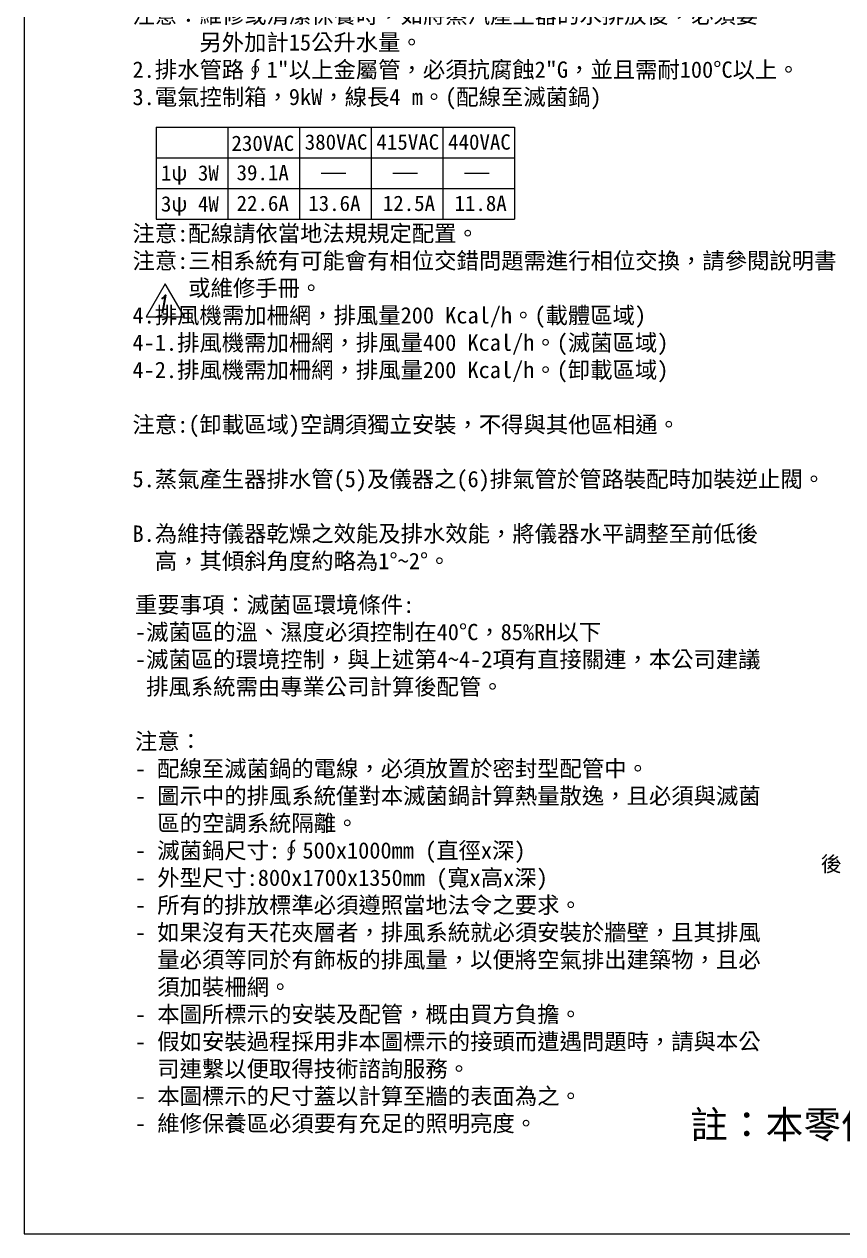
# Model space of a CAD drawing. Header units: millimetres. Extents: x 14537 to 27722, y 108 to 9378.
# Drawn here: x 14537 to 18534, y 108 to 6018 of the extents above; entities that cross this region are included whole.
import ezdxf

# ---------------------------------------------------------------- set-up
doc = ezdxf.new("R2010")
doc.units = ezdxf.units.MM
doc.header["$MEASUREMENT"] = 0
doc.layers.get('0').update_dxf_attribs({"lineweight": 25})
for name, color, linetype, lineweight in [('D', 3, 'Continuous', 13), ('F', 7, 'Continuous', 15), ('T', 4, 'Continuous', 15)]:
    doc.layers.add(name, color=color, linetype=linetype, lineweight=lineweight)
doc.styles.get("Standard").update_dxf_attribs({"font": 'KAIU.TTF'})
doc.styles.add('STU25', font='isocp2.shx')
doc.styles.add('Text', font='romans.shx', dxfattribs={"width": 0.8, "oblique": 10})

msp = doc.modelspace()

# ---------------------------------------------------------------- linework, layer by layer
at = {"layer": 'D'}
for p, q in [((15181.187, 5515.461), (15181.187, 5065.461)), ((15181.187, 5515.461), (16931.187, 5515.461)), ((15531.187, 5515.461), (15531.187, 5065.461)), ((15881.187, 5515.461), (15881.187, 5065.461)), ((16231.187, 5515.461), (16231.187, 5065.461)), ((16581.187, 5515.461), (16581.187, 5065.461)), ((16931.187, 5515.461), (16931.187, 5065.461)), ((15181.187, 5365.461), (16931.187, 5365.461)), ((15181.187, 5215.461), (16931.187, 5215.461)), ((15181.187, 5065.461), (16931.187, 5065.461))]:
    msp.add_line(p, q, dxfattribs=at)
at = {"layer": 'D', "color": 11}
for p, q in [((15987.462, 5290.461), (16107.143, 5290.461)), ((16337.462, 5290.461), (16457.143, 5290.461)), ((16687.462, 5290.461), (16807.143, 5290.461))]:
    msp.add_line(p, q, dxfattribs=at)
at = {"layer": 'F', "color": 6}
msp.add_lwpolyline([(14537.367, 9378.335), (14537.367, 108.335), (27722.367, 108.335), (27722.367, 9378.335)], close=True, dxfattribs=at)
msp.add_lwpolyline([(14537.367, 9378.335), (14537.367, 108.335), (27722.367, 108.335), (27722.367, 9378.335)], close=True, dxfattribs=at)
at = {"layer": 'F', "color": 7}
msp.add_lwpolyline([(15226.227, 4749.232), (15132.737, 4587.301), (15319.718, 4587.301)], close=True, dxfattribs=at)

# ---------------------------------------------------------------- texts
at = {"insert": (17789.202, 709.444), "char_height": 135.00867, "attachment_point": 1, "style": 'STU25'}
msp.add_mtext('{\\f標楷體|b0|i0|c136|p65;註：本零件及其用料均須符合}RoHS{\\f標楷體|b0|i0|c136|p65;指令。}', dxfattribs=at)
at = {"layer": 'D', "color": 11, "char_height": 80, "attachment_point": 1}
for s, insert in [('1.蒸氣產生器出水:∮1/2"，水溫25%%DC，每一滅菌行程大約消耗13公升\\P ，水壓0.5~10 bar，水硬度≦0.2%%DfH(0.02mmol/L)，酸鹼質pH 5~7，\\P 導電率≦15μS/cm管路可安置於牆內，但須配有可隨時取得的鑰匙。\\P\\P注意：維修或清潔保養時，如將蒸汽產生器的水排放後，必須要\\P      另外加計15公升水量。\\P2.排水管路∮1"以上金屬管，必須抗腐蝕2"G，並且需耐100%%DC以上。 \\P3.電氣控制箱，9kW，線長4 m。(配線至滅菌鍋)\\P    \\P\\P\\P\\P注意:配線請依當地法規規定配置。\\P{\\fDFKai-SB|b0|i0|c136|p65;注意:三相系統有可能會有相位交錯問題需進行相位交換，請參閱說明書\\P     或維修手冊。}\\P4.排風機需加柵網，排風量200 Kcal/h。(載體區域)\\P4-1.排風機需加柵網，排風量400 Kcal/h。(滅菌區域)\\P4-2.排風機需加柵網，排風量200 Kcal/h。(卸載區域)\\P\\P注意:(卸載區域)空調須獨立安裝，不得與其他區相通。\\P\\P5.蒸氣產生器排水管(5)及儀器之(6)排氣管於管路裝配時加裝逆止閥。\\P\\PB.為維持儀器乾燥之效能及排水效能，將儀器水平調整至前低後\\P  高，其傾斜角度約略為1%%D~2%%D。', (15066.159, 6635.979)), ('重要事項：滅菌區環境條件:\\P-滅菌區的溫、濕度必須控制在40%%DC，85%RH以下\\P-滅菌區的環境控制，與上述第4~4-2項有直接關連，本公司建議\\P 排風系統需由專業公司計算後配管。\\P\\P注意：\\P- 配線至滅菌鍋的電線，必須放置於密封型配管中。\\P- 圖示中的排風系統僅對本滅菌鍋計算熱量散逸，且必須與滅菌\\P  區的空調系統隔離。\\P- 滅菌鍋尺寸:∮500x1000mm (直徑x深)\\P- 外型尺寸:800x1700x1350mm (寬x高x深)\\P- 所有的排放標準必須遵照當地法令之要求。\\P- 如果沒有天花夾層者，排風系統就必須安裝於牆壁，且其排風\\P  量必須等同於有飾板的排風量，以便將空氣排出建築物，且必\\P  須加裝柵網。\\P- 本圖所標示的安裝及配管，概由買方負擔。\\P- 假如安裝過程採用非本圖標示的接頭而遭遇問題時，請與本公\\P  司連繫以便取得技術諮詢服務。\\P- 本圖標示的尺寸蓋以計算至牆的表面為之。\\P- 維修保養區必須要有充足的照明亮度。', (15078.231, 3221.57))]:
    msp.add_mtext(s, dxfattribs=dict(at, insert=insert))
at = {"layer": 'D', "color": 11, "char_height": 75, "attachment_point": 1, "style": 'STU25'}
for s, insert in [('{\\f標楷體|b0|i0|c136|p65;230VAC}', (15549.43, 5473.51)), ('{\\f標楷體|b0|i0|c136|p65;380VAC}', (15907.313, 5479.696)), ('{\\f標楷體|b0|i0|c136|p65;415VAC}', (16257.313, 5479.696)), ('{\\f標楷體|b0|i0|c136|p65;440VAC}', (16607.313, 5479.696)), ('{\\f標楷體|b0|i0|c136|p65;1ψ 3W}', (15204.995, 5328.544)), ('{\\f標楷體|b0|i0|c136|p65;39.1A}', (15574.373, 5330.141)), ('{\\f標楷體|b0|i0|c136|p65;3ψ 4W}', (15204.995, 5177.471)), ('{\\f標楷體|b0|i0|c136|p65;22.6A}', (15574.373, 5180.141)), ('{\\f標楷體|b0|i0|c136|p65;13.6A}', (15924.373, 5180.141)), ('{\\f標楷體|b0|i0|c136|p65;12.5A}', (16288.427, 5180.141)), ('{\\f標楷體|b0|i0|c136|p65;11.8A}', (16638.427, 5180.141))]:
    msp.add_mtext(s, dxfattribs=dict(at, insert=insert))
at = {"layer": 'D', "linetype": 'Continuous', "insert": (18383.934, 1952.73), "char_height": 75, "width": 218.181, "attachment_point": 1}
msp.add_mtext('{\\Fisocp2.shx; }後', dxfattribs=at)
at = {"layer": 'T', "lineweight": 20, "style": 'Text', "oblique": 10, "width": 0.8}
msp.add_text('1', height=90, dxfattribs=at).set_placement((15177.29, 4603.774))

doc.saveas('drawing.dxf')
